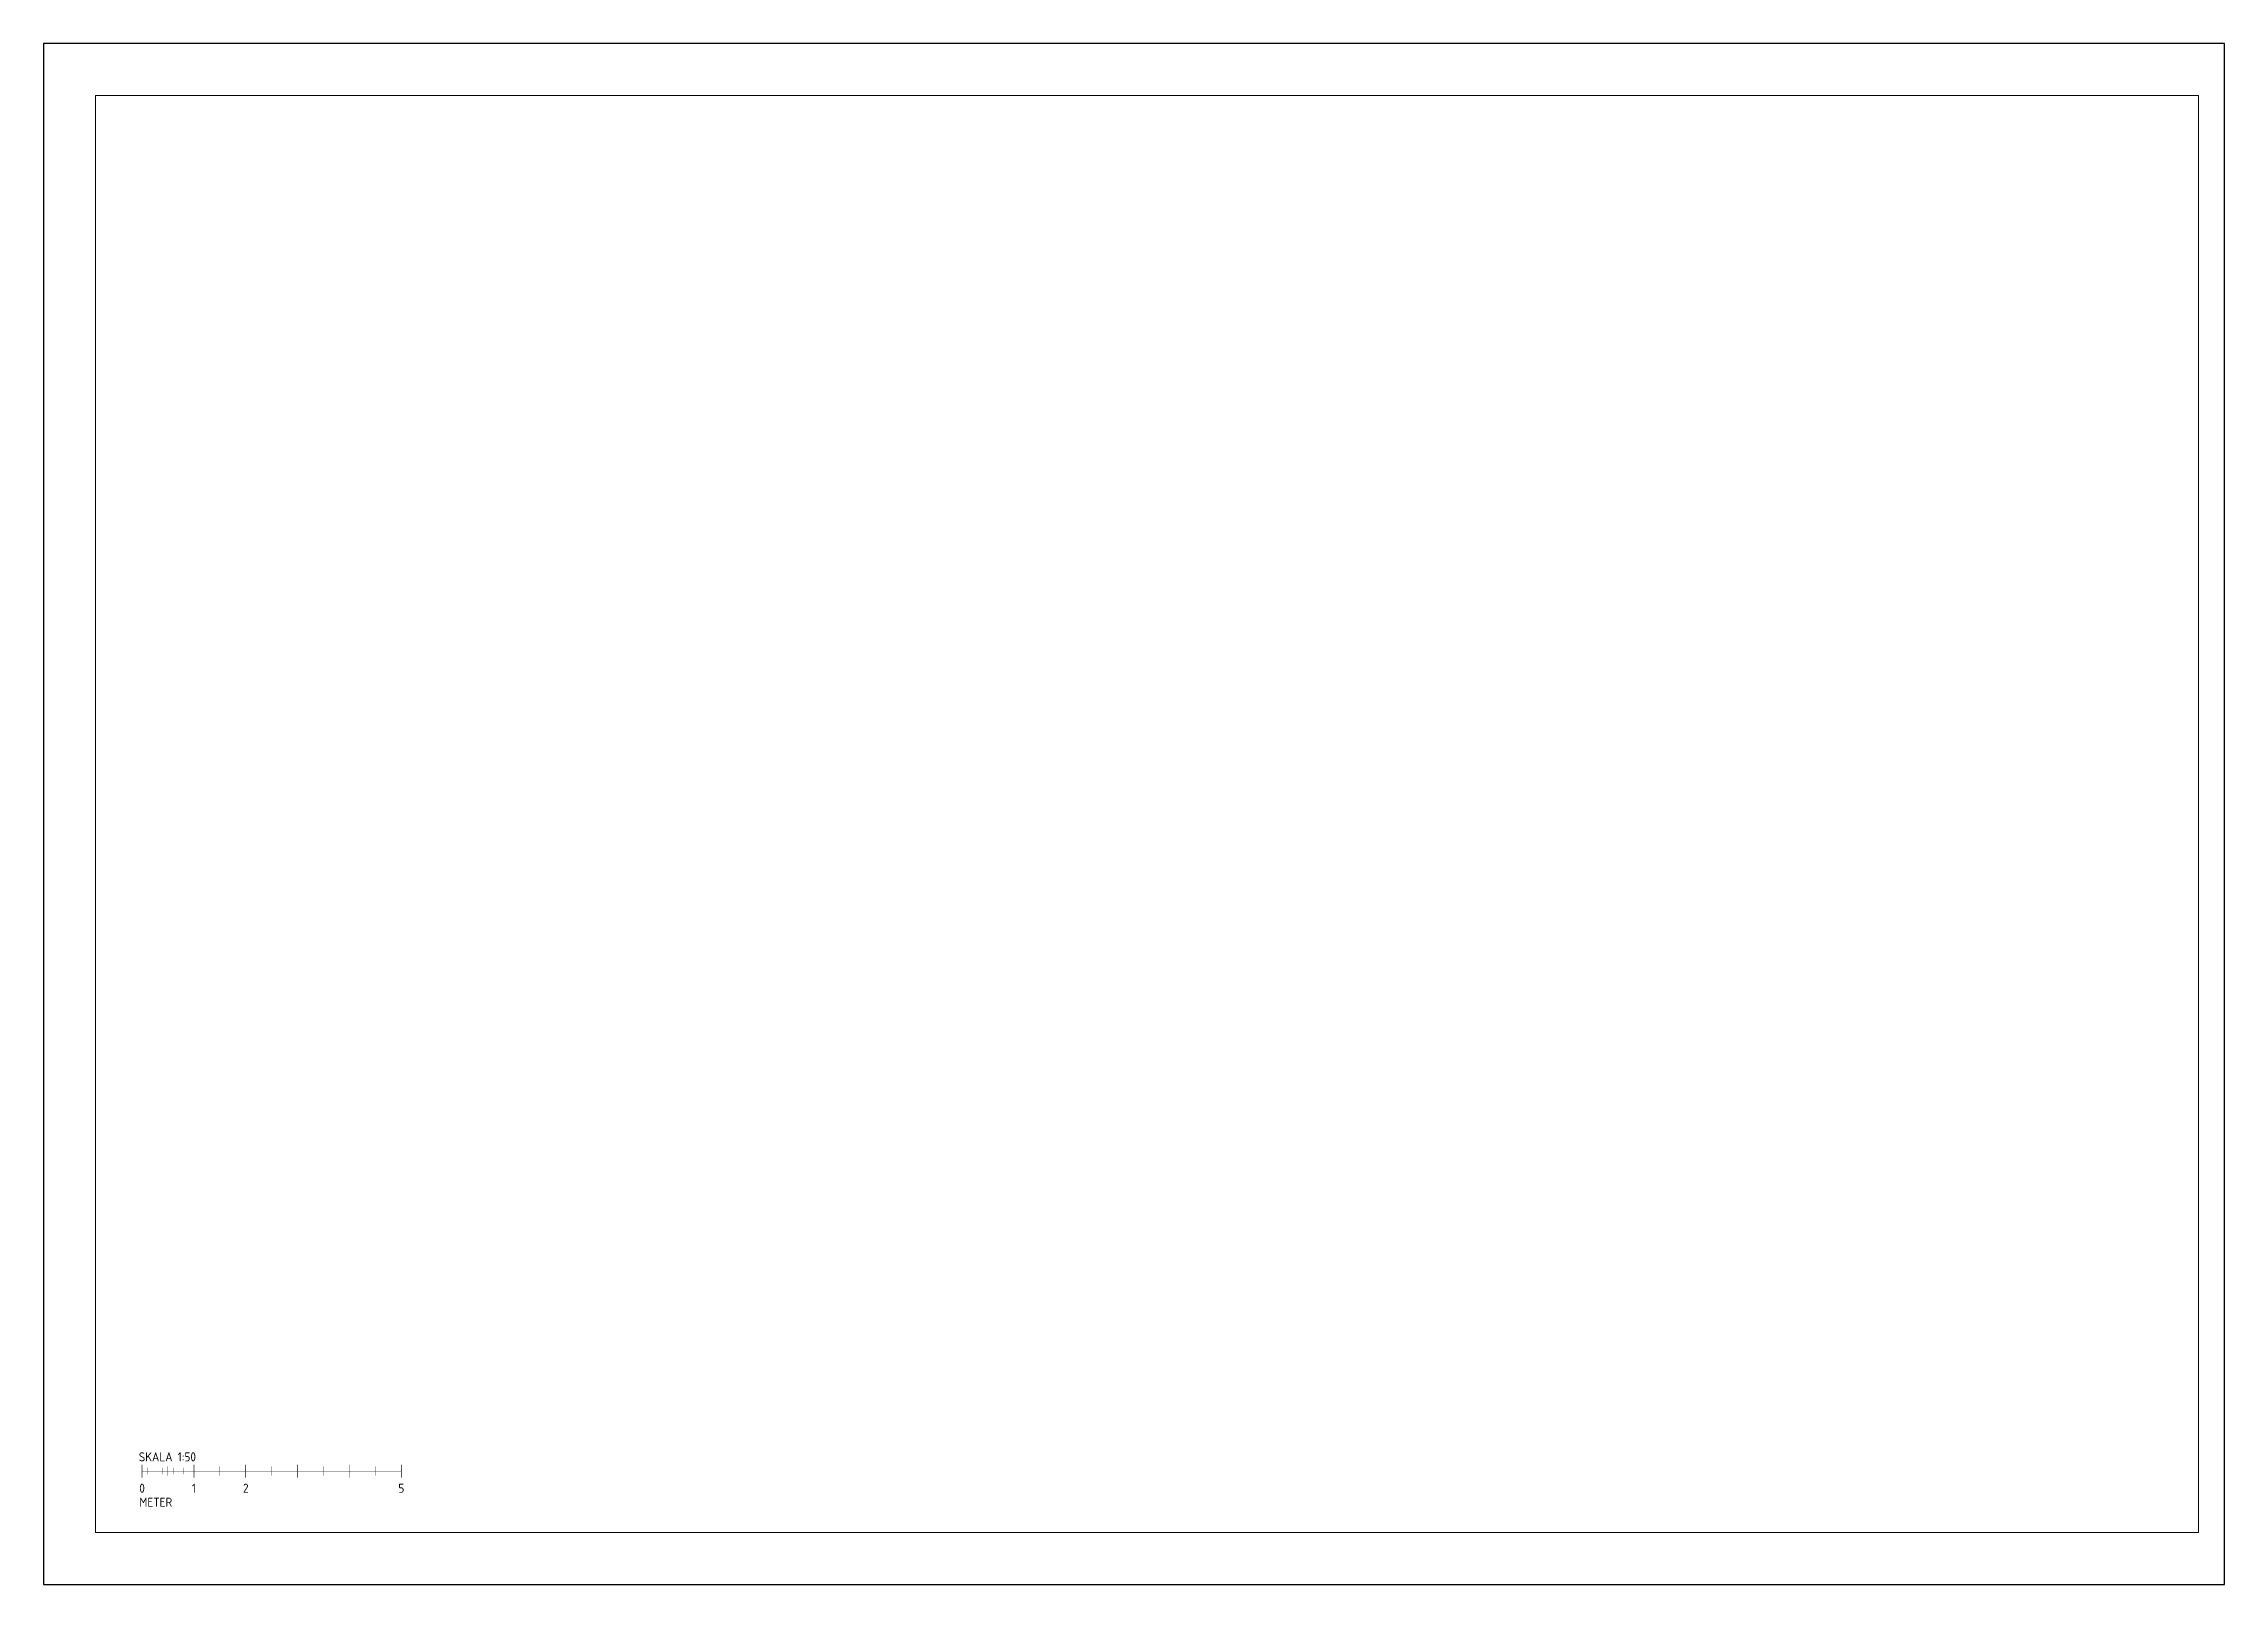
# Paper-space layout 'A1' of a CAD drawing. Header units: metres, sheet in millimetres. Extents: x 0 to 841, y 0 to 594.
import ezdxf
from ezdxf.enums import TextEntityAlignment as Align

# ---------------------------------------------------------------- set-up
doc = ezdxf.new("R2010")
doc.units = ezdxf.units.M
doc.layers.add('K-------O4-', color=7, linetype='Continuous', lineweight=0)
doc.styles.add('ISOCP', font='isocp.shx')

# ---------------------------------------------------------------- blocks, each defined once
blk = doc.blocks.new('*U10')
at = {"layer": 'K-------O4-'}
for points, const_width in [([(0, -2.5), (0, 2.5)], 0.25), ([(0, 0), (100, 0)], 0.13), ([(2, -1.25), (2, 1.25)], 0.06), ([(4, -1.25), (4, 1.25)], 0.06), ([(6, -1.25), (6, 1.25)], 0.06), ([(8, -1.25), (8, 1.25)], 0.06), ([(10, -1.75), (10, 1.75)], 0.13), ([(12, -1.25), (12, 1.25)], 0.06), ([(14, -1.25), (14, 1.25)], 0.06), ([(16, -1.25), (16, 1.25)], 0.06), ([(18, -1.25), (18, 1.25)], 0.06), ([(20, -2.5), (20, 2.5)], 0.25), ([(30, -1.75), (30, 1.75)], 0.13), ([(40, -2.5), (40, 2.5)], 0.25), ([(50, -1.75), (50, 1.75)], 0.13), ([(60, -2.5), (60, 2.5)], 0.25), ([(70, -1.75), (70, 1.75)], 0.13), ([(80, -2.5), (80, 2.5)], 0.25), ([(90, -1.75), (90, 1.75)], 0.13), ([(100, -2.5), (100, 2.5)], 0.25)]:
    blk.add_lwpolyline(points, dxfattribs=dict(at, const_width=const_width))
at = {"layer": 'K-------O4-', "color": 3, "style": 'ISOCP'}
for s, p in [('SKALA 1:50', (-1.25, 3.71)), ('METER', (-1.02, -13.77))]:
    blk.add_text(s, height=3.5, dxfattribs=at).set_placement(p)
for s, p in [('0', (0, -8.37)), ('1', (20, -8.37)), ('2', (40, -8.37)), ('5', (100, -8.37))]:
    blk.add_text(s, height=3.5, dxfattribs=at).set_placement(p, align=Align.CENTER)

psp = doc.layouts.new('A1')

# ---------------------------------------------------------------- linework, layer by layer
psp.add_lwpolyline([(0, 0), (841, 0), (841, 594), (0, 594)], close=True)

# ---------------------------------------------------------------- block references
psp.add_blockref('*U10', (37.96, 43.7))

# ---------------------------------------------------------------- viewports
at = {"layer": '0'}
psp.add_viewport(center=(425.5, 297), size=(811, 554), view_center_point=(134.984, 170.595), view_height=27.7, dxfattribs=at)

doc.saveas('drawing.dxf')
